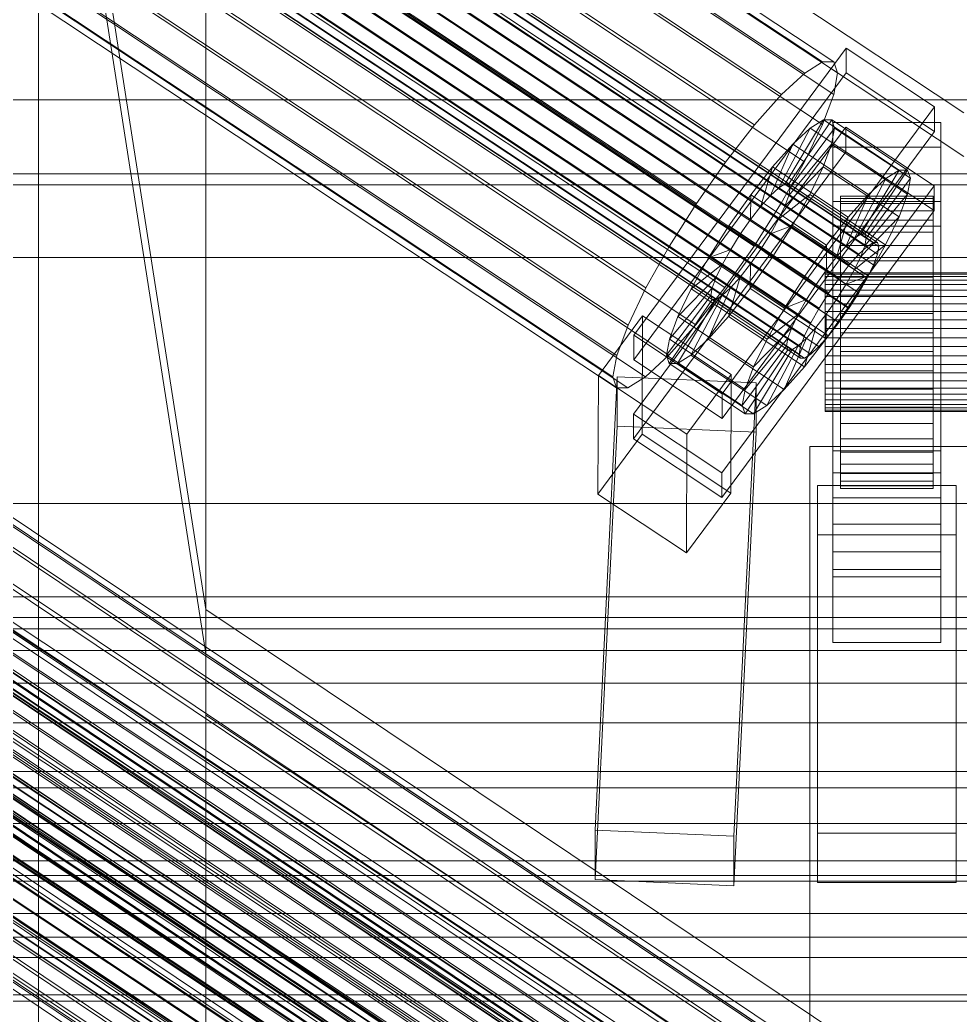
# Model space of a CAD drawing. Header units: millimetres. Extents: x -1970 to 34302, y -65268 to 6837.
# Drawn here: x -252.4 to -130.5, y -32818.7 to -32689.6 of the extents above; entities that cross this region are included whole.
import ezdxf

# ---------------------------------------------------------------- set-up
doc = ezdxf.new("R2010")
doc.units = ezdxf.units.MM
for name, color, linetype, lineweight in [('frontal_C01', 7, 'Continuous', 0), ('frontal_C01-mix', 7, 'Continuous', 0), ('frontal_C02', 7, 'Continuous', 0), ('frontal_tolva', 7, 'Continuous', 0)]:
    doc.layers.add(name, color=color, linetype=linetype, lineweight=lineweight)

msp = doc.modelspace()

# ---------------------------------------------------------------- linework, layer by layer
at = {"layer": 'frontal_C01'}
for p, q in [((-332.629, -32572.74), (-148.32, -32695.071)), ((-331.181, -32572.732), (-146.872, -32695.064)), ((-334.938, -32574.187), (-150.629, -32696.518)), ((-330.692, -32574.166), (-146.383, -32696.497)), ((-356.348, -32577.11), (-142.549, -32719.014)), ((-355.53, -32576.597), (-141.731, -32718.502)), ((-355.017, -32576.595), (-141.218, -32718.499)), ((-354.844, -32577.102), (-141.045, -32719.007)), ((-337.95, -32576.976), (-153.641, -32699.307)), ((-331.197, -32576.942), (-146.887, -32699.273)), ((-357.415, -32578.098), (-143.617, -32720.003)), ((-355.022, -32578.086), (-141.224, -32719.991)), ((-358.659, -32579.494), (-144.861, -32721.399)), ((-355.541, -32579.479), (-141.742, -32721.383)), ((-146.196, -32723.108), (-359.995, -32581.203)), ((-356.363, -32581.185), (-142.565, -32723.09)), ((-341.461, -32580.916), (-157.152, -32703.247)), ((-332.659, -32580.872), (-148.35, -32703.203)), ((-361.332, -32583.109), (-147.533, -32725.013)), ((-357.434, -32583.089), (-143.635, -32724.994)), ((-362.578, -32585.08), (-148.779, -32726.985)), ((-358.68, -32585.061), (-144.881, -32726.965)), ((-160.922, -32708.07), (-345.231, -32585.739)), ((-334.981, -32585.688), (-150.672, -32708.019)), ((-363.648, -32586.984), (-149.85, -32728.889)), ((-360.017, -32586.966), (-146.218, -32728.871)), ((-364.471, -32588.691), (-150.672, -32730.595)), ((-361.352, -32588.675), (-147.554, -32730.58)), ((-364.989, -32590.083), (-151.191, -32731.988)), ((-362.596, -32590.071), (-148.798, -32731.976)), ((-365.168, -32591.067), (-151.369, -32732.972)), ((-364.995, -32591.575), (-151.196, -32733.479)), ((-364.482, -32591.572), (-150.683, -32733.477)), ((-363.664, -32591.06), (-149.865, -32732.964)), ((-349.002, -32591.116), (-164.693, -32713.448)), ((-338.003, -32591.061), (-153.694, -32713.393)), ((-352.519, -32596.681), (-168.21, -32719.013)), ((-341.52, -32596.626), (-157.211, -32718.958)), ((-355.541, -32602.055), (-171.232, -32724.386)), ((-345.291, -32602.004), (-160.982, -32724.335)), ((-357.863, -32606.871), (-173.554, -32729.202)), ((-349.061, -32606.827), (-164.752, -32729.158)), ((-359.326, -32610.801), (-175.016, -32733.132)), ((-352.572, -32610.767), (-168.263, -32733.098)), ((-359.83, -32613.577), (-175.521, -32735.908)), ((-355.584, -32613.556), (-171.275, -32735.887)), ((-359.341, -32615.01), (-175.032, -32737.342)), ((-357.893, -32615.003), (-173.584, -32737.334)), ((-130, -32701.667), (-228.298, -32636.423)), ((-228.298, -32636.423), (-228.298, -32779.774)), ((-228.298, -32785.462), (-228.298, -32642.111)), ((-228.298, -32642.111), (-130, -32707.354)), ((-250, -32680.37), (-250, -35735.764)), ((-250, -35740.498), (-250, -32685.104)), ((-172.809, -32730.505), (-145.277, -32693.266)), ((-145.289, -32696.468), (-145.277, -32693.266)), ((-145.277, -32693.266), (-133.809, -32700.878)), ((-150.629, -32696.518), (-148.32, -32695.071)), ((-148.32, -32695.071), (-146.872, -32695.064)), ((-146.872, -32695.064), (-146.383, -32696.497)), ((-145.289, -32696.468), (-172.821, -32733.707)), ((-153.641, -32699.307), (-150.629, -32696.518)), ((-146.383, -32696.497), (-146.887, -32699.273)), ((-133.821, -32704.08), (-145.289, -32696.468)), ((-157.152, -32703.247), (-153.641, -32699.307)), ((-146.887, -32699.273), (-148.35, -32703.203)), ((-133.809, -32700.878), (-161.341, -32738.117)), ((-133.809, -32700.878), (-133.821, -32704.08)), ((-153.199, -32710.89), (-148.226, -32702.57)), ((-152.686, -32710.887), (-147.143, -32702.565)), ((-148.226, -32702.57), (-149.953, -32703.653)), ((-147.143, -32702.565), (-148.226, -32702.57)), ((-148.226, -32702.57), (-138.396, -32709.095)), ((-147.143, -32702.565), (-137.313, -32709.089)), ((-146.777, -32703.637), (-147.143, -32702.565)), ((-147, -32706.106), (-147, -32702.904)), ((-147, -32702.904), (-133, -32702.904)), ((-147, -32748.377), (-147, -32702.904)), ((-133, -32702.904), (-133, -32706.106)), ((-133, -32702.904), (-133, -32748.377)), ((-172.847, -32740.751), (-145.315, -32703.512)), ((-161.353, -32741.319), (-133.821, -32704.08)), ((-160.922, -32708.07), (-157.152, -32703.247)), ((-154.017, -32711.403), (-149.953, -32703.653)), ((-152.513, -32711.395), (-146.777, -32703.637)), ((-149.953, -32703.653), (-152.207, -32705.739)), ((-148.35, -32703.203), (-150.672, -32708.019)), ((-149.953, -32703.653), (-140.123, -32710.177)), ((-147.155, -32705.714), (-146.777, -32703.637)), ((-146.777, -32703.637), (-136.948, -32710.161)), ((-145.327, -32706.714), (-145.315, -32703.512)), ((-145.315, -32703.512), (-133.847, -32711.124)), ((-145.327, -32706.714), (-172.859, -32743.953)), ((-155.085, -32712.391), (-152.207, -32705.739)), ((-152.207, -32705.739), (-154.833, -32708.686)), ((-152.692, -32712.379), (-147.155, -32705.714)), ((-152.207, -32705.739), (-142.377, -32712.263)), ((-148.249, -32708.654), (-147.155, -32705.714)), ((-147.155, -32705.714), (-137.325, -32712.238)), ((-133, -32706.106), (-147, -32706.106)), ((-147, -32706.106), (-147, -32751.579)), ((-133.859, -32714.326), (-145.327, -32706.714)), ((-133, -32751.579), (-133, -32706.106)), ((-164.693, -32713.448), (-160.922, -32708.07)), ((-150.672, -32708.019), (-153.694, -32713.393)), ((-154.833, -32708.686), (-157.653, -32712.294)), ((-156.329, -32713.787), (-154.833, -32708.686)), ((-154.833, -32708.686), (-145.003, -32715.211)), ((-153.21, -32713.771), (-148.249, -32708.654)), ((-149.985, -32712.256), (-148.249, -32708.654)), ((-148.249, -32708.654), (-138.419, -32715.178)), ((-138.396, -32709.095), (-143.369, -32717.414)), ((-137.313, -32709.089), (-142.856, -32717.412)), ((-140.123, -32710.177), (-138.396, -32709.095)), ((-138.396, -32709.095), (-137.313, -32709.089)), ((-137.313, -32709.089), (-136.948, -32710.161)), ((-140.123, -32710.177), (-144.188, -32717.927)), ((-136.948, -32710.161), (-142.683, -32717.92)), ((-142.377, -32712.263), (-140.123, -32710.177)), ((-136.948, -32710.161), (-137.325, -32712.238)), ((-133.847, -32711.124), (-161.379, -32748.363)), ((-155.085, -32712.391), (-154.017, -32711.403)), ((-154.017, -32711.403), (-153.199, -32710.89)), ((-144.188, -32717.927), (-154.017, -32711.403)), ((-153.199, -32710.89), (-152.686, -32710.887)), ((-143.369, -32717.414), (-153.199, -32710.89)), ((-152.513, -32711.395), (-152.692, -32712.379)), ((-142.856, -32717.412), (-152.686, -32710.887)), ((-152.686, -32710.887), (-152.513, -32711.395)), ((-142.683, -32717.92), (-152.513, -32711.395)), ((-133.847, -32711.124), (-133.859, -32714.326)), ((-157.653, -32712.294), (-160.474, -32716.317)), ((-157.653, -32712.294), (-157.665, -32715.496)), ((-147.823, -32718.819), (-157.653, -32712.294)), ((-156.329, -32713.787), (-155.085, -32712.391)), ((-145.255, -32718.915), (-155.085, -32712.391)), ((-154.033, -32715.478), (-149.985, -32712.256)), ((-152.692, -32712.379), (-153.21, -32713.771)), ((-142.862, -32718.903), (-152.692, -32712.379)), ((-152.246, -32716.276), (-149.985, -32712.256)), ((-149.985, -32712.256), (-140.156, -32718.78)), ((-147, -32716.351), (-147, -32713.15)), ((-147, -32713.15), (-133, -32713.15)), ((-147, -32758.623), (-147, -32713.15)), ((-146, -32722.436), (-146, -32712.456)), ((-146, -32712.456), (-146, -32712.787)), ((-146, -32712.456), (-134, -32712.456)), ((-146, -32713.417), (-146, -32712.456)), ((-146, -32722.592), (-146, -32712.787)), ((-146, -32712.787), (-146, -32714.388)), ((-146, -32712.787), (-134, -32712.787)), ((-142.377, -32712.263), (-145.255, -32718.915)), ((-145.003, -32715.211), (-142.377, -32712.263)), ((-137.325, -32712.238), (-142.862, -32718.903)), ((-137.325, -32712.238), (-138.419, -32715.178)), ((-134, -32712.787), (-134, -32712.456)), ((-134, -32712.456), (-134, -32722.436)), ((-134, -32712.456), (-134, -32713.417)), ((-134, -32714.388), (-134, -32712.787)), ((-134, -32712.787), (-134, -32722.592)), ((-133, -32713.15), (-133, -32716.351)), ((-133, -32713.15), (-133, -32758.623)), ((-168.21, -32719.013), (-164.693, -32713.448)), ((-161.391, -32751.564), (-133.859, -32714.326)), ((-157.665, -32715.496), (-156.329, -32713.787)), ((-153.694, -32713.393), (-157.211, -32718.958)), ((-146.499, -32720.311), (-156.329, -32713.787)), ((-153.21, -32713.771), (-154.033, -32715.478)), ((-143.38, -32720.296), (-153.21, -32713.771)), ((-146, -32722.891), (-146, -32713.417)), ((-146, -32713.417), (-134, -32713.417)), ((-146, -32715.605), (-146, -32713.417)), ((-146, -32723.351), (-146, -32714.388)), ((-146, -32714.388), (-146, -32717.149)), ((-146, -32714.388), (-134, -32714.388)), ((-134, -32713.417), (-134, -32722.891)), ((-134, -32713.417), (-134, -32715.605)), ((-134, -32717.149), (-134, -32714.388)), ((-134, -32714.388), (-134, -32723.351)), ((-159.001, -32717.401), (-157.665, -32715.496)), ((-157.665, -32715.496), (-147.835, -32722.02)), ((-154.033, -32715.478), (-155.103, -32717.382)), ((-144.203, -32722.002), (-154.033, -32715.478)), ((-147.823, -32718.819), (-145.003, -32715.211)), ((-145.003, -32715.211), (-146.499, -32720.311)), ((-146, -32723.927), (-146, -32715.605)), ((-146, -32715.605), (-134, -32715.605)), ((-146, -32718.87), (-146, -32715.605)), ((-138.419, -32715.178), (-143.38, -32720.296)), ((-138.419, -32715.178), (-140.156, -32718.78)), ((-134, -32715.605), (-134, -32723.927)), ((-134, -32715.605), (-134, -32718.87)), ((-332.629, -32716.091), (-148.32, -32838.422)), ((-331.181, -32716.083), (-146.872, -32838.415)), ((-160.474, -32716.317), (-163.105, -32720.479)), ((-159.001, -32717.401), (-160.474, -32716.317)), ((-160.474, -32716.317), (-150.644, -32722.841)), ((-155.103, -32717.382), (-152.246, -32716.276)), ((-154.877, -32720.438), (-152.246, -32716.276)), ((-152.246, -32716.276), (-142.416, -32722.8)), ((-133, -32716.351), (-147, -32716.351)), ((-147, -32716.351), (-147, -32761.825)), ((-146, -32724.658), (-146, -32717.149)), ((-146, -32717.149), (-146, -32720.882)), ((-146, -32717.149), (-134, -32717.149)), ((-134, -32720.882), (-134, -32717.149)), ((-134, -32717.149), (-134, -32724.658)), ((-133, -32761.825), (-133, -32716.351)), ((-334.938, -32717.538), (-150.629, -32839.869)), ((-330.692, -32717.517), (-146.383, -32839.848)), ((-160.247, -32719.373), (-159.001, -32717.401)), ((-149.171, -32723.926), (-159.001, -32717.401)), ((-155.103, -32717.382), (-156.35, -32719.354)), ((-145.274, -32723.906), (-155.103, -32717.382)), ((-144.188, -32717.927), (-145.255, -32718.915)), ((-143.369, -32717.414), (-144.188, -32717.927)), ((-142.856, -32717.412), (-143.369, -32717.414)), ((-142.862, -32718.903), (-142.683, -32717.92)), ((-142.683, -32717.92), (-142.856, -32717.412)), ((-142.549, -32719.014), (-141.731, -32718.502)), ((-141.731, -32718.502), (-141.218, -32718.499)), ((-141.218, -32718.499), (-141.045, -32719.007)), ((-171.232, -32724.386), (-168.21, -32719.013)), ((-160.247, -32719.373), (-163.105, -32720.479)), ((-161.318, -32721.277), (-160.247, -32719.373)), ((-157.211, -32718.958), (-160.982, -32724.335)), ((-150.417, -32725.897), (-160.247, -32719.373)), ((-156.35, -32719.354), (-157.686, -32721.259)), ((-156.35, -32719.354), (-154.877, -32720.438)), ((-146.52, -32725.878), (-156.35, -32719.354)), ((-150.644, -32722.841), (-147.823, -32718.819)), ((-147.835, -32722.02), (-147.823, -32718.819)), ((-145.255, -32718.915), (-146.499, -32720.311)), ((-146, -32725.474), (-146, -32718.87)), ((-146, -32718.87), (-134, -32718.87)), ((-146, -32722.991), (-146, -32718.87)), ((-140.156, -32718.78), (-144.203, -32722.002)), ((-143.617, -32720.003), (-142.549, -32719.014)), ((-143.38, -32720.296), (-142.862, -32718.903)), ((-140.156, -32718.78), (-142.416, -32722.8)), ((-141.045, -32719.007), (-141.224, -32719.991)), ((-134, -32718.87), (-134, -32725.474)), ((-134, -32718.87), (-134, -32722.991)), ((-356.348, -32720.461), (-142.549, -32862.366)), ((-355.53, -32719.948), (-141.731, -32861.853)), ((-355.017, -32719.946), (-141.218, -32861.85)), ((-354.844, -32720.454), (-141.045, -32862.358)), ((-337.95, -32720.327), (-153.641, -32842.658)), ((-331.197, -32720.293), (-146.887, -32842.624)), ((-163.105, -32720.479), (-165.365, -32724.499)), ((-163.105, -32720.479), (-153.275, -32727.004)), ((-157.698, -32724.461), (-154.877, -32720.438)), ((-154.877, -32720.438), (-145.047, -32726.963)), ((-146.499, -32720.311), (-147.835, -32722.02)), ((-146, -32726.427), (-146, -32720.882)), ((-146, -32720.882), (-146, -32725.334)), ((-146, -32720.882), (-134, -32720.882)), ((-144.861, -32721.399), (-143.617, -32720.003)), ((-144.203, -32722.002), (-143.38, -32720.296)), ((-141.224, -32719.991), (-141.742, -32721.383)), ((-134, -32725.334), (-134, -32720.882)), ((-134, -32720.882), (-134, -32726.427)), ((-357.415, -32721.449), (-143.617, -32863.354)), ((-355.022, -32721.437), (-141.224, -32863.342)), ((-161.318, -32721.277), (-165.365, -32724.499)), ((-162.14, -32722.984), (-161.318, -32721.277)), ((-151.488, -32727.801), (-161.318, -32721.277)), ((-157.686, -32721.259), (-159.022, -32722.968)), ((-157.686, -32721.259), (-157.698, -32724.461)), ((-147.856, -32727.783), (-157.686, -32721.259)), ((-147.835, -32722.02), (-149.171, -32723.926)), ((-146.196, -32723.108), (-144.861, -32721.399)), ((-145.274, -32723.906), (-144.203, -32722.002)), ((-141.742, -32721.383), (-142.565, -32723.09)), ((-358.659, -32722.845), (-144.861, -32864.75)), ((-355.541, -32722.83), (-141.742, -32864.734)), ((-162.14, -32722.984), (-167.102, -32728.101)), ((-162.659, -32724.376), (-162.14, -32722.984)), ((-152.311, -32729.508), (-162.14, -32722.984)), ((-159.022, -32722.968), (-160.518, -32728.069)), ((-159.022, -32722.968), (-160.266, -32724.364)), ((-149.192, -32729.492), (-159.022, -32722.968)), ((-153.275, -32727.004), (-150.644, -32722.841)), ((-150.644, -32722.841), (-149.171, -32723.926)), ((-148, -32722.891), (-148, -32722.436)), ((-148, -32722.436), (-148, -32722.592)), ((-148, -32722.436), (148, -32722.436)), ((-148, -32722.592), (-148, -32723.351)), ((-148, -32722.592), (148, -32722.592)), ((-148, -32723.927), (-148, -32722.891)), ((-148, -32722.891), (148, -32722.891)), ((-148, -32723.351), (-148, -32724.658)), ((-148, -32723.351), (148, -32723.351)), ((-147.533, -32725.013), (-146.196, -32723.108)), ((-146, -32722.592), (-146, -32722.436)), ((-134, -32722.436), (-146, -32722.436)), ((-146, -32722.436), (-146, -32722.891)), ((-146, -32723.351), (-146, -32722.592)), ((-134, -32722.592), (-146, -32722.592)), ((-134, -32722.891), (-146, -32722.891)), ((-146, -32722.891), (-146, -32723.927)), ((-146, -32727.426), (-146, -32722.991)), ((-146, -32722.991), (-134, -32722.991)), ((-146, -32727.685), (-146, -32722.991)), ((-146, -32724.658), (-146, -32723.351)), ((-134, -32723.351), (-146, -32723.351)), ((-142.416, -32722.8), (-145.274, -32723.906)), ((-142.416, -32722.8), (-145.047, -32726.963)), ((-142.565, -32723.09), (-143.635, -32724.994)), ((-134, -32722.436), (-134, -32722.592)), ((-134, -32722.891), (-134, -32722.436)), ((-134, -32722.592), (-134, -32723.351)), ((-134, -32723.927), (-134, -32722.891)), ((-134, -32722.991), (-134, -32727.426)), ((-134, -32722.991), (-134, -32727.685)), ((-134, -32723.351), (-134, -32724.658)), ((-146.196, -32866.459), (-359.995, -32724.554)), ((-356.363, -32724.536), (-142.565, -32866.441)), ((-341.461, -32724.267), (-157.152, -32846.598)), ((-332.659, -32724.223), (-148.35, -32846.554)), ((-173.554, -32729.202), (-171.232, -32724.386)), ((-162.659, -32724.376), (-168.196, -32731.041)), ((-165.365, -32724.499), (-167.102, -32728.101)), ((-165.365, -32724.499), (-155.535, -32731.023)), ((-160.982, -32724.335), (-164.752, -32729.158)), ((-160.266, -32724.364), (-163.144, -32731.016)), ((-162.837, -32725.36), (-162.659, -32724.376)), ((-152.829, -32730.9), (-162.659, -32724.376)), ((-160.266, -32724.364), (-161.333, -32725.352)), ((-160.518, -32728.069), (-157.698, -32724.461)), ((-150.436, -32730.888), (-160.266, -32724.364)), ((-157.698, -32724.461), (-147.868, -32730.985)), ((-149.171, -32723.926), (-150.417, -32725.897)), ((-148, -32725.474), (-148, -32723.927)), ((-148, -32723.927), (148, -32723.927)), ((-148, -32724.658), (-148, -32726.427)), ((-148, -32724.658), (148, -32724.658)), ((-146.52, -32725.878), (-145.274, -32723.906)), ((-134, -32723.927), (-146, -32723.927)), ((-146, -32723.927), (-146, -32725.474)), ((-146, -32726.427), (-146, -32724.658)), ((-134, -32724.658), (-146, -32724.658)), ((-134, -32725.474), (-134, -32723.927)), ((-134, -32724.658), (-134, -32726.427)), ((-162.837, -32725.36), (-168.573, -32733.118)), ((-162.664, -32725.868), (-168.208, -32734.19)), ((-162.151, -32725.865), (-167.125, -32734.185)), ((-161.333, -32725.352), (-165.397, -32733.102)), ((-162.664, -32725.868), (-162.837, -32725.36)), ((-153.008, -32731.884), (-162.837, -32725.36)), ((-162.151, -32725.865), (-162.664, -32725.868)), ((-152.835, -32732.392), (-162.664, -32725.868)), ((-161.333, -32725.352), (-162.151, -32725.865)), ((-152.321, -32732.389), (-162.151, -32725.865)), ((-151.503, -32731.877), (-161.333, -32725.352)), ((-153.275, -32727.004), (-150.417, -32725.897)), ((-150.417, -32725.897), (-151.488, -32727.801)), ((-148.779, -32726.985), (-147.533, -32725.013)), ((-148, -32727.426), (-148, -32725.474)), ((-148, -32725.474), (148, -32725.474)), ((-147.856, -32727.783), (-146.52, -32725.878)), ((-145.047, -32726.963), (-146.52, -32725.878)), ((-146, -32725.334), (-146, -32728.535)), ((-134, -32725.334), (-146, -32725.334)), ((-146, -32725.334), (-146, -32730.2)), ((-134, -32725.474), (-146, -32725.474)), ((-146, -32725.474), (-146, -32727.426)), ((-143.635, -32724.994), (-144.881, -32726.965)), ((-134, -32728.535), (-134, -32725.334)), ((-134, -32730.2), (-134, -32725.334)), ((-134, -32727.426), (-134, -32725.474)), ((-361.332, -32726.46), (-147.533, -32868.364)), ((-357.434, -32726.44), (-143.635, -32868.345)), ((-155.535, -32731.023), (-153.275, -32727.004)), ((-149.85, -32728.889), (-148.779, -32726.985)), ((-148, -32726.427), (-148, -32728.535)), ((-148, -32726.427), (148, -32726.427)), ((-148, -32729.649), (-148, -32727.426)), ((-148, -32727.426), (148, -32727.426)), ((-145.047, -32726.963), (-147.868, -32730.985)), ((-144.881, -32726.965), (-146.218, -32728.871)), ((-146, -32728.535), (-146, -32726.427)), ((-134, -32726.427), (-146, -32726.427)), ((-134, -32727.426), (-146, -32727.426)), ((-146, -32727.426), (-146, -32729.649)), ((-134, -32726.427), (-134, -32728.535)), ((-134, -32729.649), (-134, -32727.426)), ((-362.578, -32728.432), (-148.779, -32870.336)), ((-358.68, -32728.412), (-144.881, -32870.317)), ((-177.394, -32735.751), (-171.658, -32727.993)), ((-171.715, -32743.362), (-171.658, -32727.993)), ((-171.658, -32727.993), (-160.19, -32735.605)), ((-167.102, -32728.101), (-168.196, -32731.041)), ((-167.102, -32728.101), (-157.272, -32734.626)), ((-163.144, -32731.016), (-160.518, -32728.069)), ((-160.518, -32728.069), (-150.688, -32734.593)), ((-155.535, -32731.023), (-151.488, -32727.801)), ((-151.488, -32727.801), (-152.311, -32729.508)), ((-149.192, -32729.492), (-147.856, -32727.783)), ((-148, -32728.535), (-148, -32730.84)), ((148, -32728.535), (-148, -32728.535)), ((-147.868, -32730.985), (-147.856, -32727.783)), ((-146, -32729.649), (-146, -32727.685)), ((-146, -32727.685), (-134, -32727.685)), ((-146, -32732.634), (-146, -32727.685)), ((-146, -32728.535), (-134, -32728.535)), ((-146, -32730.84), (-146, -32728.535)), ((-134, -32727.685), (-134, -32729.649)), ((-134, -32727.685), (-134, -32732.634)), ((-134, -32728.535), (-134, -32730.84)), ((-160.922, -32851.421), (-345.231, -32729.09)), ((-334.981, -32729.039), (-150.672, -32851.37)), ((-175.016, -32733.132), (-173.554, -32729.202)), ((-164.752, -32729.158), (-168.263, -32733.098)), ((-157.272, -32734.626), (-152.311, -32729.508)), ((-152.311, -32729.508), (-152.829, -32730.9)), ((-150.688, -32734.593), (-149.192, -32729.492)), ((-150.672, -32730.595), (-149.85, -32728.889)), ((-150.436, -32730.888), (-149.192, -32729.492)), ((-148, -32731.994), (-148, -32729.649)), ((-148, -32729.649), (148, -32729.649)), ((-146.218, -32728.871), (-147.554, -32730.58)), ((-134, -32729.649), (-146, -32729.649)), ((-146, -32729.649), (-146, -32731.994)), ((-134, -32731.994), (-134, -32729.649)), ((-363.648, -32730.336), (-149.85, -32872.24)), ((-360.017, -32730.317), (-146.218, -32872.222)), ((-172.809, -32730.505), (-172.821, -32733.707)), ((-161.341, -32738.117), (-172.809, -32730.505)), ((-168.196, -32731.041), (-168.573, -32733.118)), ((-168.196, -32731.041), (-158.366, -32737.566)), ((-165.397, -32733.102), (-163.144, -32731.016)), ((-163.144, -32731.016), (-153.314, -32737.54)), ((-158.366, -32737.566), (-152.829, -32730.9)), ((-157.272, -32734.626), (-155.535, -32731.023)), ((-153.314, -32737.54), (-150.436, -32730.888)), ((-152.829, -32730.9), (-153.008, -32731.884)), ((-151.503, -32731.877), (-150.436, -32730.888)), ((-151.191, -32731.988), (-150.672, -32730.595)), ((-147.868, -32730.985), (-150.688, -32734.593)), ((-147.554, -32730.58), (-148.798, -32731.976)), ((-148, -32730.84), (-148, -32733.185)), ((-148, -32730.84), (148, -32730.84)), ((-146, -32730.84), (-146, -32730.2)), ((-146, -32730.2), (-146, -32735.149)), ((-146, -32730.2), (-134, -32730.2)), ((-146, -32733.185), (-146, -32730.84)), ((-134, -32730.84), (-146, -32730.84)), ((-134, -32735.149), (-134, -32730.2)), ((-134, -32730.2), (-134, -32730.84)), ((-134, -32730.84), (-134, -32733.185)), ((-364.471, -32732.042), (-150.672, -32873.946)), ((-361.352, -32732.026), (-147.554, -32873.931)), ((-158.743, -32739.642), (-153.008, -32731.884)), ((-158.378, -32740.714), (-152.835, -32732.392)), ((-157.295, -32740.709), (-152.321, -32732.389)), ((-155.567, -32739.626), (-151.503, -32731.877)), ((-153.008, -32731.884), (-152.835, -32732.392)), ((-152.835, -32732.392), (-152.321, -32732.389)), ((-152.321, -32732.389), (-151.503, -32731.877)), ((-151.369, -32732.972), (-151.191, -32731.988)), ((-148.798, -32731.976), (-149.865, -32732.964)), ((-148, -32734.299), (-148, -32731.994)), ((-148, -32731.994), (148, -32731.994)), ((-146, -32731.994), (-146, -32732.634)), ((-134, -32731.994), (-146, -32731.994)), ((-146, -32731.994), (-146, -32734.299)), ((-146, -32732.634), (-134, -32732.634)), ((-146, -32737.5), (-146, -32732.634)), ((-134, -32732.634), (-134, -32731.994)), ((-134, -32734.299), (-134, -32731.994)), ((-134, -32732.634), (-134, -32737.5)), ((-364.989, -32733.434), (-151.191, -32875.339)), ((-362.596, -32733.423), (-148.798, -32875.327)), ((-175.521, -32735.908), (-175.016, -32733.132)), ((-172.821, -32733.707), (-161.353, -32741.319)), ((-168.263, -32733.098), (-171.275, -32735.887)), ((-168.573, -32733.118), (-168.208, -32734.19)), ((-168.573, -32733.118), (-158.743, -32739.642)), ((-167.125, -32734.185), (-165.397, -32733.102)), ((-165.397, -32733.102), (-155.567, -32739.626)), ((-151.196, -32733.479), (-151.369, -32732.972)), ((-150.683, -32733.477), (-151.196, -32733.479)), ((-149.865, -32732.964), (-150.683, -32733.477)), ((-148, -32733.185), (-148, -32735.408)), ((-148, -32733.185), (148, -32733.185)), ((-146, -32735.408), (-146, -32733.185)), ((-146, -32733.185), (-146, -32735.149)), ((-134, -32733.185), (-146, -32733.185)), ((-134, -32735.149), (-134, -32733.185)), ((-134, -32733.185), (-134, -32735.408)), ((-365.168, -32734.418), (-151.369, -32876.323)), ((-364.995, -32734.926), (-151.196, -32876.831)), ((-364.482, -32734.924), (-150.683, -32876.828)), ((-363.664, -32734.411), (-149.865, -32876.315)), ((-349.002, -32734.467), (-164.693, -32856.799)), ((-338.003, -32734.412), (-153.694, -32856.744)), ((-168.208, -32734.19), (-167.125, -32734.185)), ((-168.208, -32734.19), (-158.378, -32740.714)), ((-167.125, -32734.185), (-157.295, -32740.709)), ((-158.366, -32737.566), (-157.272, -32734.626)), ((-150.688, -32734.593), (-153.314, -32737.54)), ((-148, -32736.407), (-148, -32734.299)), ((-148, -32734.299), (148, -32734.299)), ((-146, -32734.299), (-146, -32737.5)), ((-134, -32734.299), (-146, -32734.299)), ((-146, -32734.299), (-146, -32736.407)), ((-146, -32735.149), (-146, -32739.843)), ((-146, -32735.149), (-134, -32735.149)), ((-134, -32737.5), (-134, -32734.299)), ((-134, -32736.407), (-134, -32734.299)), ((-134, -32739.843), (-134, -32735.149)), ((-177.811, -32794.707), (-174.943, -32735.888)), ((-177.394, -32735.751), (-177.451, -32751.12)), ((-165.926, -32743.363), (-177.394, -32735.751)), ((-175.032, -32737.342), (-175.521, -32735.908)), ((-174.943, -32742.292), (-174.943, -32735.888)), ((-174.943, -32735.888), (-156.962, -32736.674)), ((-171.275, -32735.887), (-173.584, -32737.334)), ((-160.19, -32735.605), (-165.926, -32743.363)), ((-160.19, -32735.605), (-160.247, -32750.973)), ((-148, -32735.408), (-148, -32737.36)), ((-148, -32735.408), (148, -32735.408)), ((-148, -32738.176), (-148, -32736.407)), ((-148, -32736.407), (148, -32736.407)), ((-146, -32737.36), (-146, -32735.408)), ((-146, -32735.408), (-146, -32739.843)), ((-134, -32735.408), (-146, -32735.408)), ((-146, -32736.407), (-146, -32741.952)), ((-134, -32736.407), (-146, -32736.407)), ((-146, -32736.407), (-146, -32738.176)), ((-134, -32739.843), (-134, -32735.408)), ((-134, -32735.408), (-134, -32737.36)), ((-134, -32741.952), (-134, -32736.407)), ((-134, -32738.176), (-134, -32736.407)), ((-173.584, -32737.334), (-175.032, -32737.342)), ((-156.962, -32736.674), (-159.83, -32795.494)), ((-158.743, -32739.642), (-158.366, -32737.566)), ((-156.962, -32736.674), (-156.962, -32743.079)), ((-153.314, -32737.54), (-155.567, -32739.626)), ((-148, -32737.36), (-148, -32738.907)), ((-148, -32737.36), (148, -32737.36)), ((-146, -32738.907), (-146, -32737.36)), ((-146, -32737.36), (-146, -32743.964)), ((-134, -32737.36), (-146, -32737.36)), ((-146, -32737.5), (-134, -32737.5)), ((-146, -32741.952), (-146, -32737.5)), ((-134, -32743.964), (-134, -32737.36)), ((-134, -32737.36), (-134, -32738.907)), ((-134, -32737.5), (-134, -32741.952)), ((-161.353, -32741.319), (-161.341, -32738.117)), ((-148, -32739.484), (-148, -32738.176)), ((-148, -32738.176), (148, -32738.176)), ((-148, -32738.907), (-148, -32739.943)), ((-148, -32738.907), (148, -32738.907)), ((-146, -32738.176), (-146, -32745.685)), ((-134, -32738.176), (-146, -32738.176)), ((-146, -32738.176), (-146, -32739.484)), ((-146, -32739.943), (-146, -32738.907)), ((-146, -32738.907), (-146, -32747.229)), ((-134, -32738.907), (-146, -32738.907)), ((-134, -32745.685), (-134, -32738.176)), ((-134, -32739.484), (-134, -32738.176)), ((-134, -32747.229), (-134, -32738.907)), ((-134, -32738.907), (-134, -32739.943)), ((-352.519, -32740.032), (-168.21, -32862.364)), ((-341.52, -32739.978), (-157.211, -32862.309)), ((-158.378, -32740.714), (-158.743, -32739.642)), ((-155.567, -32739.626), (-157.295, -32740.709)), ((-148, -32740.242), (-148, -32739.484)), ((-148, -32739.484), (148, -32739.484)), ((-148, -32739.943), (-148, -32740.399)), ((-148, -32739.943), (148, -32739.943)), ((-148, -32740.399), (-148, -32740.242)), ((-148, -32740.242), (148, -32740.242)), ((-148, -32740.399), (148, -32740.399)), ((-146, -32739.484), (-146, -32748.446)), ((-134, -32739.484), (-146, -32739.484)), ((-146, -32739.484), (-146, -32740.242)), ((-146, -32739.843), (-146, -32743.964)), ((-146, -32739.843), (-134, -32739.843)), ((-146, -32740.399), (-146, -32739.943)), ((-146, -32739.943), (-146, -32749.417)), ((-134, -32739.943), (-146, -32739.943)), ((-146, -32740.242), (-146, -32750.047)), ((-134, -32740.242), (-146, -32740.242)), ((-146, -32740.242), (-146, -32740.399)), ((-146, -32740.399), (-146, -32750.378)), ((-134, -32740.399), (-146, -32740.399)), ((-134, -32748.446), (-134, -32739.484)), ((-134, -32740.242), (-134, -32739.484)), ((-134, -32743.964), (-134, -32739.843)), ((-134, -32749.417), (-134, -32739.943)), ((-134, -32739.943), (-134, -32740.399)), ((-134, -32750.047), (-134, -32740.242)), ((-134, -32740.399), (-134, -32740.242)), ((-134, -32750.378), (-134, -32740.399)), ((-172.847, -32740.751), (-172.859, -32743.953)), ((-161.379, -32748.363), (-172.847, -32740.751)), ((-157.295, -32740.709), (-158.378, -32740.714)), ((-177.811, -32801.111), (-174.943, -32742.292)), ((-156.962, -32743.079), (-174.943, -32742.292)), ((-146, -32741.952), (-134, -32741.952)), ((-146, -32745.685), (-146, -32741.952)), ((-134, -32741.952), (-134, -32745.685)), ((-171.715, -32743.362), (-177.451, -32751.12)), ((-172.859, -32743.953), (-161.391, -32751.564)), ((-160.247, -32750.973), (-171.715, -32743.362)), ((-165.983, -32758.731), (-165.926, -32743.363)), ((-159.83, -32801.898), (-156.962, -32743.079)), ((-146, -32743.964), (-146, -32747.229)), ((-146, -32743.964), (-134, -32743.964)), ((-134, -32747.229), (-134, -32743.964)), ((-355.541, -32745.406), (-171.232, -32867.737)), ((-345.291, -32745.355), (-160.982, -32867.686)), ((-147, -32760.89), (-147, -32745.522)), ((-147, -32745.522), (-133, -32745.522)), ((-147, -32754.996), (-147, -32745.522)), ((-133, -32745.522), (-133, -32760.89)), ((-133, -32745.522), (-133, -32754.996)), ((-146, -32745.685), (-134, -32745.685)), ((-146, -32748.446), (-146, -32745.685)), ((-134, -32745.685), (-134, -32748.446)), ((-146, -32747.229), (-146, -32749.417)), ((-146, -32747.229), (-134, -32747.229)), ((-134, -32749.417), (-134, -32747.229)), ((-161.391, -32751.564), (-161.379, -32748.363)), ((-133, -32748.377), (-147, -32748.377)), ((-147, -32748.377), (-147, -32751.579)), ((-146, -32748.446), (-134, -32748.446)), ((-146, -32750.047), (-146, -32748.446)), ((-146, -32749.417), (-146, -32750.378)), ((-146, -32749.417), (-134, -32749.417)), ((-134, -32748.446), (-134, -32750.047)), ((-134, -32750.378), (-134, -32749.417)), ((-133, -32751.579), (-133, -32748.377)), ((-349.061, -32750.178), (-164.752, -32872.509)), ((-149, -32756.408), (-149, -32750.005)), ((-149, -32750.005), (-131, -32750.005)), ((-149, -32795.099), (-149, -32750.005)), ((-146, -32750.047), (-134, -32750.047)), ((-146, -32750.378), (-146, -32750.047)), ((-146, -32750.378), (-134, -32750.378)), ((-134, -32750.047), (-134, -32750.378)), ((-131, -32750.005), (-131, -32756.408)), ((-131, -32750.005), (-131, -32795.099)), ((-177.451, -32751.12), (-165.983, -32758.731)), ((-165.983, -32758.731), (-160.247, -32750.973)), ((-147, -32751.579), (-133, -32751.579)), ((-133, -32754.996), (-147, -32754.996)), ((-147, -32754.996), (-147, -32770.364)), ((-133, -32770.364), (-133, -32754.996)), ((-131, -32756.408), (-149, -32756.408)), ((-149, -32801.502), (-149, -32756.408)), ((-131, -32801.502), (-131, -32756.408)), ((-133, -32758.623), (-147, -32758.623)), ((-147, -32758.623), (-147, -32761.825)), ((-133, -32761.825), (-133, -32758.623)), ((-133, -32760.89), (-147, -32760.89)), ((-147, -32760.89), (-147, -32770.364)), ((-133, -32770.364), (-133, -32760.89)), ((-147, -32761.825), (-133, -32761.825)), ((-147, -32770.364), (-133, -32770.364)), ((-130, -32845.018), (-228.298, -32779.774)), ((-228.298, -32779.774), (-228.298, -32923.125)), ((-228.298, -32779.774), (-228.298, -32785.462)), ((-228.298, -32928.813), (-228.298, -32785.462)), ((-228.298, -32785.462), (-130, -32850.705)), ((-425, -32789.221), (425, -32789.221)), ((-159.83, -32795.494), (-177.811, -32794.707)), ((-177.811, -32794.707), (-177.811, -32801.111)), ((-159.83, -32801.898), (-159.83, -32795.494)), ((-131, -32795.099), (-149, -32795.099)), ((-149, -32795.099), (-149, -32801.502)), ((-131, -32801.502), (-131, -32795.099)), ((425, -32800.589), (-425, -32800.589)), ((-177.811, -32801.111), (-159.83, -32801.898)), ((-149, -32801.502), (-131, -32801.502)), ((425, -32805.486), (-425, -32805.486)), ((-425, -32816.854), (425, -32816.854))]:
    msp.add_line(p, q, dxfattribs=at)
at = {"layer": 'frontal_C01-mix'}
for q in [(-150, -33000), (150, -32744.944)]:
    msp.add_line((-150, -32744.944), q, dxfattribs=at)
at = {"layer": 'frontal_C02'}
for p, q in [((-250, -32626.968), (-228.298, -32766.096)), ((-228.298, -32771.837), (-250, -32632.709)), ((-332.629, -32702.204), (-148.32, -32825.688)), ((-331.181, -32702.007), (-146.872, -32825.491)), ((-334.938, -32703.827), (-150.629, -32827.311)), ((-330.692, -32703.25), (-146.383, -32826.734)), ((-356.348, -32706.42), (-142.549, -32849.662)), ((-355.53, -32705.845), (-141.731, -32849.086)), ((-355.017, -32705.775), (-141.218, -32849.017)), ((-354.844, -32706.216), (-141.045, -32849.457)), ((-337.95, -32706.768), (-153.641, -32830.252)), ((-331.197, -32705.849), (-146.887, -32829.333)), ((-357.415, -32707.462), (-143.617, -32850.704)), ((-355.022, -32707.137), (-141.224, -32850.378)), ((-358.659, -32708.899), (-144.861, -32852.141)), ((-355.541, -32708.475), (-141.742, -32851.717)), ((-146.196, -32853.875), (-359.995, -32710.634)), ((-356.363, -32710.14), (-142.565, -32853.382)), ((-332.659, -32709.627), (-148.35, -32833.111)), ((300, -32709.571), (-300, -32709.571)), ((-357.434, -32712.018), (-143.635, -32855.26)), ((-341.461, -32710.824), (-157.152, -32834.308)), ((-361.332, -32712.548), (-147.533, -32855.789)), ((-362.578, -32714.511), (-148.779, -32857.752)), ((-358.68, -32713.981), (-144.881, -32857.222)), ((-334.981, -32714.326), (-150.672, -32837.81)), ((-360.017, -32715.895), (-146.218, -32859.136)), ((-160.922, -32839.204), (-345.231, -32715.72)), ((-363.648, -32716.389), (-149.85, -32859.63)), ((-364.471, -32718.054), (-150.672, -32861.295)), ((-361.352, -32717.63), (-147.554, -32860.871)), ((-364.989, -32719.392), (-151.191, -32862.634)), ((-362.596, -32719.067), (-148.798, -32862.308)), ((-338.003, -32719.626), (-153.694, -32843.11)), ((-365.168, -32720.313), (-151.369, -32863.555)), ((-364.995, -32720.754), (-151.196, -32863.995)), ((-364.482, -32720.684), (-150.683, -32863.925)), ((-363.664, -32720.109), (-149.865, -32863.35)), ((300, -32720.417), (-300, -32720.417)), ((-349.002, -32721.121), (-164.693, -32844.605)), ((-341.52, -32725.165), (-157.211, -32848.649)), ((-352.519, -32726.661), (-168.21, -32850.145)), ((-345.291, -32730.567), (-160.982, -32854.051)), ((-355.541, -32731.96), (-171.232, -32855.444)), ((-349.061, -32735.462), (-164.752, -32858.946)), ((-357.863, -32736.659), (-173.554, -32860.143)), ((-359.326, -32740.437), (-175.016, -32863.921)), ((-352.572, -32739.519), (-168.263, -32863.003)), ((-355.584, -32742.459), (-171.275, -32865.943)), ((-359.83, -32743.036), (-175.521, -32866.52)), ((-359.341, -32744.28), (-175.032, -32867.764)), ((-357.893, -32744.083), (-173.584, -32867.567)), ((-300, -32752.331), (300, -32752.331)), ((300, -32764.429), (-300, -32764.429)), ((-130, -32831.954), (-228.298, -32766.096)), ((-228.298, -32766.096), (-228.298, -32896.881)), ((-228.298, -32766.096), (-228.298, -32771.837)), ((342.5, -32767.115), (-342.5, -32767.115)), ((342.5, -32768.598), (-342.5, -32768.598)), ((342.5, -32771.389), (-342.5, -32771.389)), ((-228.298, -32902.622), (-228.298, -32771.837)), ((-228.298, -32771.837), (-130, -32837.695)), ((342.5, -32775.615), (-342.5, -32775.615)), ((342.5, -32780.772), (-342.5, -32780.772)), ((342.5, -32787.096), (-342.5, -32787.096)), ((-342.5, -32793.833), (342.5, -32793.833)), ((300, -32798.677), (-300, -32798.677)), ((342.5, -32801.293), (-342.5, -32801.293)), ((342.5, -32808.586), (-342.5, -32808.586)), ((300, -32811.201), (-300, -32811.201)), ((342.5, -32816.045), (-342.5, -32816.045))]:
    msp.add_line(p, q, dxfattribs=at)
at = {"layer": 'frontal_tolva'}
for p, q in [((-1821.5, -32700), (1821.5, -32700)), ((-1725, -32700), (1725, -32700)), ((-1821.5, -32711), (1821.5, -32711))]:
    msp.add_line(p, q, dxfattribs=at)

doc.saveas('drawing.dxf')
